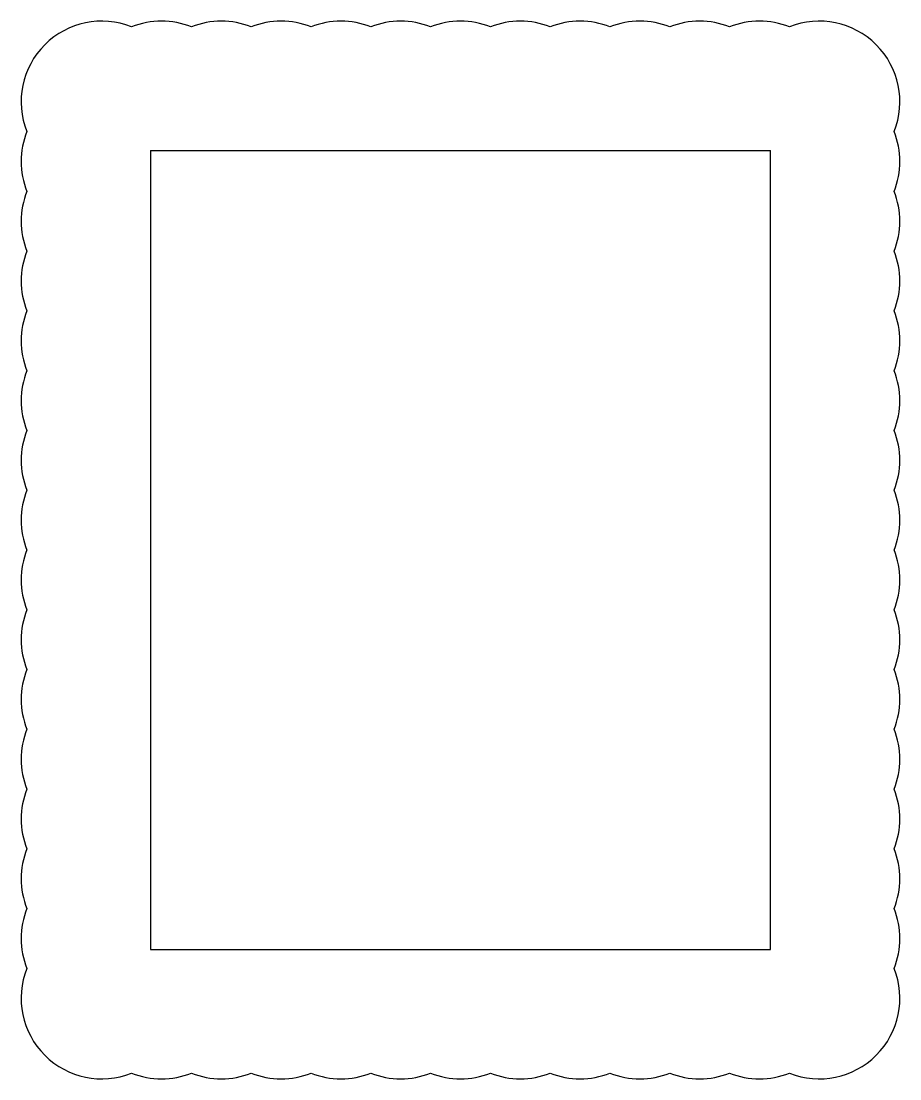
# Model space of a CAD drawing. Extents: x -995 to -442, y 102 to 395.
# Drawn here: x -568.5 to -441.6, y 242 to 394.8 of the extents above; entities that cross this region are included whole.
import ezdxf

# ---------------------------------------------------------------- set-up
doc = ezdxf.new("R2010")
doc.units = 0
doc.layers.get('0').update_dxf_attribs({"linetype": 'CONTINUOUS'})

msp = doc.modelspace()

# ---------------------------------------------------------------- linework, layer by layer
for p, q in [((-549.791992, 376.132136), (-460.247498, 376.132136)), ((-549.791992, 376.132136), (-549.791992, 260.677909)), ((-460.247498, 260.677909), (-460.247498, 376.132136)), ((-549.791992, 260.677909), (-460.247498, 260.677909))]:
    msp.add_line(p, q)
for centre, start, end in [((-556.83921, 383.179353), 68.216766, 201.783234), ((-548.202632, 383.179353), 68.216766, 111.783234), ((-539.566055, 383.179353), 68.216766, 111.783234), ((-530.929477, 383.179353), 68.216766, 111.783234), ((-522.2929, 383.179353), 68.216766, 111.783234), ((-513.656323, 383.179353), 68.216766, 111.783234), ((-505.019745, 383.179353), 68.216766, 111.783234), ((-496.383168, 383.179353), 68.216766, 111.783234), ((-487.74659, 383.179353), 68.216766, 111.783234), ((-479.110013, 383.179353), 68.216766, 111.783234), ((-470.473436, 383.179353), 68.216766, 111.783234), ((-461.836858, 383.179353), 68.216766, 111.783234), ((-453.200281, 383.179353), 338.216766, 111.783234), ((-556.83921, 374.542775), 158.216766, 201.783234), ((-453.200281, 374.542775), 338.216766, 21.783234), ((-556.83921, 365.906198), 158.216766, 201.783234), ((-453.200281, 365.906198), 338.216766, 21.783234), ((-556.83921, 357.269621), 158.216766, 201.783234), ((-453.200281, 357.269621), 338.216766, 21.783234), ((-556.83921, 348.633043), 158.216766, 201.783234), ((-453.200281, 348.633043), 338.216766, 21.783234), ((-556.83921, 339.996466), 158.216766, 201.783234), ((-453.200281, 339.996466), 338.216766, 21.783234), ((-556.83921, 331.359889), 158.216766, 201.783234), ((-453.200281, 331.359889), 338.216766, 21.783234), ((-556.83921, 322.723311), 158.216766, 201.783234), ((-453.200281, 322.723311), 338.216766, 21.783234), ((-556.83921, 314.086734), 158.216766, 201.783234), ((-453.200281, 314.086734), 338.216766, 21.783234), ((-556.83921, 305.450156), 158.216766, 201.783234), ((-453.200281, 305.450156), 338.216766, 21.783234), ((-556.83921, 296.813579), 158.216766, 201.783234), ((-453.200281, 296.813579), 338.216766, 21.783234), ((-556.83921, 288.177002), 158.216766, 201.783234), ((-453.200281, 288.177002), 338.216766, 21.783234), ((-556.83921, 279.540424), 158.216766, 201.783234), ((-453.200281, 279.540424), 338.216766, 21.783234), ((-556.83921, 270.903847), 158.216766, 201.783234), ((-453.200281, 270.903847), 338.216766, 21.783234), ((-556.83921, 262.267269), 158.216766, 201.783234), ((-453.200281, 262.267269), 338.216766, 21.783234), ((-556.83921, 253.630692), 158.216766, 291.783234), ((-453.200281, 253.630692), 248.216766, 21.783234), ((-548.202632, 253.630692), 248.216766, 291.783234), ((-539.566055, 253.630692), 248.216766, 291.783234), ((-530.929477, 253.630692), 248.216766, 291.783234), ((-522.2929, 253.630692), 248.216766, 291.783234), ((-513.656323, 253.630692), 248.216766, 291.783234), ((-505.019745, 253.630692), 248.216766, 291.783234), ((-496.383168, 253.630692), 248.216766, 291.783234), ((-487.74659, 253.630692), 248.216766, 291.783234), ((-479.110013, 253.630692), 248.216766, 291.783234), ((-470.473436, 253.630692), 248.216766, 291.783234), ((-461.836858, 253.630692), 248.216766, 291.783234)]:
    msp.add_arc(centre, 11.636577, start, end)

doc.saveas('drawing.dxf')
